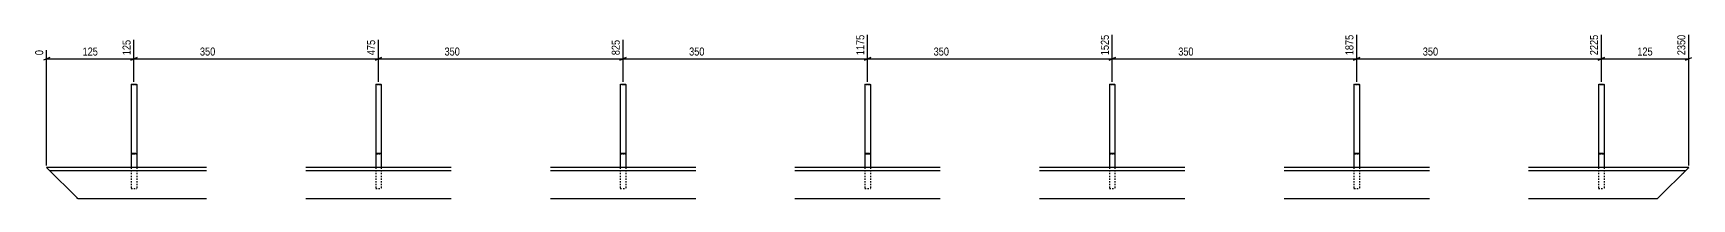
# Model space of a CAD drawing. Header units: millimetres. Extents: x 7 to 24253, y 2 to 762.
# Drawn here: x 8954 to 11328, y 7 to 245 of the extents above; entities that cross this region are included whole.
import ezdxf

# ---------------------------------------------------------------- set-up
doc = ezdxf.new("R2010")
doc.units = ezdxf.units.MM
doc.linetypes.add('DXK_LINE_DOT2', pattern=[3.9198, 1.9599, -1.9599])
doc.layers.add('MÅLSÆTNING', color=7, linetype='Continuous')
doc.layers.add('STÅL', color=7, linetype='Continuous')
doc.styles.add('Arial Narrow', font='ARIALN.TTF', dxfattribs={"height": 0.2})

msp = doc.modelspace()

# ---------------------------------------------------------------- linework, layer by layer
at = {"layer": 'MÅLSÆTNING', "color": 7, "linetype": 'Continuous'}
for p, q in [((10148.1, 174.8), (10148.1, 242.4)), ((10498.1, 174.8), (10498.1, 242.4)), ((10498.1, 174.8), (10498.1, 242.4)), ((10848.1, 174.8), (10848.1, 242.4)), ((11198.1, 174.8), (11198.1, 242.4)), ((11198.1, 174.8), (11198.1, 242.4)), ((11323.1, 55.2), (11323.1, 242.4)), ((8973.1, 55.2), (8973.1, 220.5)), ((9098.1, 174.8), (9098.1, 235.1)), ((9098.1, 174.8), (9098.1, 235.1)), ((9448.1, 174.8), (9448.1, 235.1)), ((9448.1, 174.8), (9448.1, 235.1)), ((9798.1, 174.8), (9798.1, 235.1)), ((9798.1, 174.8), (9798.1, 235.1)), ((8977.6, 209.9), (8968.6, 206.3)), ((8973.1, 208.1), (9098.1, 208.1)), ((9102.6, 209.9), (9093.6, 206.3)), ((9093.6, 206.3), (9102.6, 209.9)), ((9098.1, 208.1), (9448.1, 208.1)), ((9452.6, 209.9), (9443.6, 206.3)), ((9443.6, 206.3), (9452.6, 209.9)), ((9448.1, 208.1), (9798.1, 208.1)), ((9802.6, 209.9), (9793.6, 206.3)), ((9793.6, 206.3), (9802.6, 209.9)), ((9798.1, 208.1), (10148.1, 208.1)), ((10143.6, 206.3), (10152.6, 209.9)), ((10502.6, 209.9), (10493.6, 206.3)), ((10493.6, 206.3), (10502.6, 209.9)), ((10498.1, 208.1), (10848.1, 208.1)), ((10843.6, 206.3), (10852.6, 209.9)), ((11202.6, 209.9), (11193.6, 206.3)), ((11193.6, 206.3), (11202.6, 209.9)), ((11198.1, 208.1), (11323.1, 208.1)), ((11318.6, 206.3), (11327.6, 209.9))]:
    msp.add_line(p, q, dxfattribs=at)
at = {"layer": 'STÅL', "color": 2, "linetype": 'Continuous'}
for p, q in [((9094.1, 171.2), (9095.3, 171.6)), ((9094.1, 171.2), (9094.1, 52.2)), ((9095.3, 171.6), (9098.1, 171.8)), ((9098.1, 171.8), (9100.9, 171.6)), ((9100.9, 171.6), (9102.1, 171.2)), ((9102.1, 171.2), (9102.1, 52.2)), ((9444.1, 171.2), (9445.3, 171.6)), ((9444.1, 171.2), (9444.1, 52.2)), ((9445.3, 171.6), (9448.1, 171.8)), ((9448.1, 171.8), (9450.9, 171.6)), ((9450.9, 171.6), (9452.1, 171.2)), ((9452.1, 171.2), (9452.1, 52.2)), ((9794.1, 171.2), (9795.3, 171.6)), ((9794.1, 171.2), (9794.1, 52.2)), ((9795.3, 171.6), (9798.1, 171.8)), ((9798.1, 171.8), (9800.9, 171.6)), ((9800.9, 171.6), (9802.1, 171.2)), ((9802.1, 171.2), (9802.1, 52.2)), ((10144.1, 171.2), (10145.3, 171.6)), ((10144.1, 171.2), (10144.1, 52.2)), ((10145.3, 171.6), (10148.1, 171.8)), ((10148.1, 171.8), (10150.9, 171.6)), ((10150.9, 171.6), (10152.1, 171.2)), ((10152.1, 171.2), (10152.1, 52.2)), ((10494.1, 171.2), (10495.3, 171.6)), ((10494.1, 171.2), (10494.1, 52.2)), ((10495.3, 171.6), (10498.1, 171.8)), ((10498.1, 171.8), (10500.9, 171.6)), ((10500.9, 171.6), (10502.1, 171.2)), ((10502.1, 171.2), (10502.1, 52.2)), ((10844.1, 171.2), (10845.3, 171.6)), ((10844.1, 171.2), (10844.1, 52.2)), ((10845.3, 171.6), (10848.1, 171.8)), ((10848.1, 171.8), (10850.9, 171.6)), ((10850.9, 171.6), (10852.1, 171.2)), ((10852.1, 171.2), (10852.1, 52.2)), ((11194.1, 171.2), (11195.3, 171.6)), ((11194.1, 171.2), (11194.1, 52.2)), ((11195.3, 171.6), (11198.1, 171.8)), ((11198.1, 171.8), (11200.9, 171.6)), ((11200.9, 171.6), (11202.1, 171.2)), ((11202.1, 171.2), (11202.1, 52.2)), ((9095.3, 72.1), (9094.1, 71.9)), ((9098.1, 72.2), (9095.3, 72.1)), ((9100.9, 72.1), (9098.1, 72.2)), ((9102.1, 71.9), (9100.9, 72.1)), ((9445.3, 72.1), (9444.1, 71.9)), ((9448.1, 72.2), (9445.3, 72.1)), ((9450.9, 72.1), (9448.1, 72.2)), ((9452.1, 71.9), (9450.9, 72.1)), ((9795.3, 72.1), (9794.1, 71.9)), ((9798.1, 72.2), (9795.3, 72.1)), ((9800.9, 72.1), (9798.1, 72.2)), ((9802.1, 71.9), (9800.9, 72.1)), ((10145.3, 72.1), (10144.1, 71.9)), ((10148.1, 72.2), (10145.3, 72.1)), ((10150.9, 72.1), (10148.1, 72.2)), ((10152.1, 71.9), (10150.9, 72.1)), ((10495.3, 72.1), (10494.1, 71.9)), ((10498.1, 72.2), (10495.3, 72.1)), ((10500.9, 72.1), (10498.1, 72.2)), ((10502.1, 71.9), (10500.9, 72.1)), ((10845.3, 72.1), (10844.1, 71.9)), ((10848.1, 72.2), (10845.3, 72.1)), ((10850.9, 72.1), (10848.1, 72.2)), ((10852.1, 71.9), (10850.9, 72.1)), ((11195.3, 72.1), (11194.1, 71.9)), ((11198.1, 72.2), (11195.3, 72.1)), ((11200.9, 72.1), (11198.1, 72.2)), ((11202.1, 71.9), (11200.9, 72.1)), ((9018.1, 7.2), (8973.1, 52.2)), ((9202.1, 52.2), (8973.1, 52.2)), ((9552.1, 52.2), (9344.1, 52.2)), ((9902.1, 52.2), (9694.1, 52.2)), ((10252.1, 52.2), (10044.1, 52.2)), ((10602.1, 52.2), (10394.1, 52.2)), ((10952.1, 52.2), (10744.1, 52.2)), ((11323.1, 52.2), (11094.1, 52.2)), ((11323.1, 52.2), (11278.1, 7.2)), ((9202.1, 47.2), (8978.1, 47.2)), ((9552.1, 47.2), (9344.1, 47.2)), ((9902.1, 47.2), (9694.1, 47.2)), ((10252.1, 47.2), (10044.1, 47.2)), ((10602.1, 47.2), (10394.1, 47.2)), ((10952.1, 47.2), (10744.1, 47.2)), ((11318.1, 47.2), (11094.1, 47.2)), ((9202.1, 7.2), (9018.1, 7.2)), ((9552.1, 7.2), (9344.1, 7.2)), ((9902.1, 7.2), (9694.1, 7.2)), ((10252.1, 7.2), (10044.1, 7.2)), ((10602.1, 7.2), (10394.1, 7.2)), ((10952.1, 7.2), (10744.1, 7.2)), ((11278.1, 7.2), (11094.1, 7.2))]:
    msp.add_line(p, q, dxfattribs=at)
at = {"layer": 'STÅL', "color": 7, "linetype": 'DXK_LINE_DOT2'}
for p, q in [((9095.3, 170.9), (9094.1, 171.2)), ((9098.1, 170.7), (9095.3, 170.9)), ((9100.9, 170.9), (9098.1, 170.7)), ((9102.1, 171.2), (9100.9, 170.9)), ((9445.3, 170.9), (9444.1, 171.2)), ((9448.1, 170.7), (9445.3, 170.9)), ((9450.9, 170.9), (9448.1, 170.7)), ((9452.1, 171.2), (9450.9, 170.9)), ((9795.3, 170.9), (9794.1, 171.2)), ((9798.1, 170.7), (9795.3, 170.9)), ((9800.9, 170.9), (9798.1, 170.7)), ((9802.1, 171.2), (9800.9, 170.9)), ((10145.3, 170.9), (10144.1, 171.2)), ((10148.1, 170.7), (10145.3, 170.9)), ((10150.9, 170.9), (10148.1, 170.7)), ((10152.1, 171.2), (10150.9, 170.9)), ((10495.3, 170.9), (10494.1, 171.2)), ((10498.1, 170.7), (10495.3, 170.9)), ((10500.9, 170.9), (10498.1, 170.7)), ((10502.1, 171.2), (10500.9, 170.9)), ((10845.3, 170.9), (10844.1, 171.2)), ((10848.1, 170.7), (10845.3, 170.9)), ((10850.9, 170.9), (10848.1, 170.7)), ((10852.1, 171.2), (10850.9, 170.9)), ((11195.3, 170.9), (11194.1, 171.2)), ((11198.1, 170.7), (11195.3, 170.9)), ((11200.9, 170.9), (11198.1, 170.7)), ((11202.1, 171.2), (11200.9, 170.9)), ((9094.1, 71.9), (9095.3, 71.7)), ((9095.3, 71.7), (9098.1, 71.7)), ((9098.1, 71.7), (9100.9, 71.7)), ((9100.9, 71.7), (9102.1, 71.9)), ((9444.1, 71.9), (9445.3, 71.7)), ((9445.3, 71.7), (9448.1, 71.7)), ((9448.1, 71.7), (9450.9, 71.7)), ((9450.9, 71.7), (9452.1, 71.9)), ((9794.1, 71.9), (9795.3, 71.7)), ((9795.3, 71.7), (9798.1, 71.7)), ((9798.1, 71.7), (9800.9, 71.7)), ((9800.9, 71.7), (9802.1, 71.9)), ((10144.1, 71.9), (10145.3, 71.7)), ((10145.3, 71.7), (10148.1, 71.7)), ((10148.1, 71.7), (10150.9, 71.7)), ((10150.9, 71.7), (10152.1, 71.9)), ((10494.1, 71.9), (10495.3, 71.7)), ((10495.3, 71.7), (10498.1, 71.7)), ((10498.1, 71.7), (10500.9, 71.7)), ((10500.9, 71.7), (10502.1, 71.9)), ((10844.1, 71.9), (10845.3, 71.7)), ((10845.3, 71.7), (10848.1, 71.7)), ((10848.1, 71.7), (10850.9, 71.7)), ((10850.9, 71.7), (10852.1, 71.9)), ((11194.1, 71.9), (11195.3, 71.7)), ((11195.3, 71.7), (11198.1, 71.7)), ((11198.1, 71.7), (11200.9, 71.7)), ((11200.9, 71.7), (11202.1, 71.9)), ((9094.1, 52.2), (9094.1, 22.2)), ((9102.1, 52.2), (9102.1, 22.2)), ((9444.1, 52.2), (9444.1, 22.2)), ((9452.1, 52.2), (9452.1, 22.2)), ((9794.1, 52.2), (9794.1, 22.2)), ((9802.1, 52.2), (9802.1, 22.2)), ((10144.1, 52.2), (10144.1, 22.2)), ((10152.1, 52.2), (10152.1, 22.2)), ((10494.1, 52.2), (10494.1, 22.2)), ((10502.1, 52.2), (10502.1, 22.2)), ((10844.1, 52.2), (10844.1, 22.2)), ((10852.1, 52.2), (10852.1, 22.2)), ((11194.1, 52.2), (11194.1, 22.2)), ((11202.1, 52.2), (11202.1, 22.2)), ((11313.8, 42.9), (11323.1, 52.2)), ((9015.9, 9.4), (9018.1, 7.2)), ((9094.1, 22.2), (9102.1, 22.2)), ((9444.1, 22.2), (9452.1, 22.2)), ((9794.1, 22.2), (9802.1, 22.2)), ((10144.1, 22.2), (10152.1, 22.2)), ((10494.1, 22.2), (10502.1, 22.2)), ((10844.1, 22.2), (10852.1, 22.2)), ((11194.1, 22.2), (11202.1, 22.2))]:
    msp.add_line(p, q, dxfattribs=at)

# ---------------------------------------------------------------- next in the draw order: wipeouts: each hides what was drawn before it
at = {"color": 0, "linetype": 'Continuous'}
for points in [[(9095.7, 237.5), (9078.9, 237.5), (9078.9, 210.8), (9095.7, 210.8)], [(9445.7, 237.5), (9428.9, 237.5), (9428.9, 210.8), (9445.7, 210.8)], [(9795.7, 237.5), (9778.9, 237.5), (9778.9, 210.8), (9795.7, 210.8)], [(10145.7, 244.8), (10128.9, 244.8), (10128.9, 210.8), (10145.7, 210.8)], [(10845.7, 244.8), (10828.9, 244.8), (10828.9, 210.8), (10845.7, 210.8)], [(11320.7, 244.8), (11303.9, 244.8), (11303.9, 210.8), (11320.7, 210.8)], [(8970.7, 222.9), (8953.9, 222.9), (8953.9, 210.8), (8970.7, 210.8)]]:
    msp.add_wipeout(points, dxfattribs=at).dxf.layer = 'MÅLSÆTNING'
at = {"color": 0}
for points in [[(9049, 210.3), (9049, 227.1), (9022.2, 227.1), (9022.2, 210.3)], [(9356, 210.3), (9356, 227.1), (9190.2, 227.1), (9190.2, 210.3)], [(9706, 210.3), (9706, 227.1), (9540.2, 227.1), (9540.2, 210.3)], [(10056, 210.3), (10056, 227.1), (9890.2, 227.1), (9890.2, 210.3)], [(10756, 210.3), (10756, 227.1), (10590.2, 227.1), (10590.2, 210.3)], [(11274, 210.3), (11274, 227.1), (11247.2, 227.1), (11247.2, 210.3)]]:
    msp.add_wipeout(points, dxfattribs=at).dxf.layer = 'MÅLSÆTNING'

# ---------------------------------------------------------------- next in the draw order: linework, layer by layer
at = {"layer": 'MÅLSÆTNING', "color": 7, "linetype": 'Continuous'}
for p, q in [((10148.1, 174.8), (10148.1, 242.4)), ((10848.1, 174.8), (10848.1, 242.4)), ((10152.6, 209.9), (10143.6, 206.3)), ((10148.1, 208.1), (10498.1, 208.1)), ((10852.6, 209.9), (10843.6, 206.3)), ((10848.1, 208.1), (11198.1, 208.1))]:
    msp.add_line(p, q, dxfattribs=at)

# ---------------------------------------------------------------- next in the draw order: texts
at = {"layer": 'MÅLSÆTNING', "color": 3, "linetype": 'Continuous', "style": 'Arial Narrow'}
for s, height, p in [('1175', 11.45, (10143.3, 213.2)), ('1875', 11.45, (10843.3, 213.2)), ('2350', 11.45, (11318.3, 213.2)), ('0', 11.5, (8968.3, 213.2)), ('125', 11.45, (9093.3, 213.2)), ('475', 11.45, (9443.3, 213.2)), ('825', 11.45, (9793.3, 213.2))]:
    msp.add_text(s, height=height, rotation=90.0002, dxfattribs=at).set_placement(p)
at = {"layer": 'MÅLSÆTNING', "color": 3, "style": 'Arial Narrow'}
for s, p in [('125', (9024.6, 212.7)), ('350', (9192.6, 212.7)), ('350', (9542.6, 212.7)), ('350', (9892.6, 212.7)), ('350', (10592.6, 212.7)), ('125', (11249.6, 212.7))]:
    msp.add_text(s, height=11.45, dxfattribs=at).set_placement(p)

# ---------------------------------------------------------------- next in the draw order: wipeouts: each hides what was drawn before it
at = {"color": 0, "linetype": 'Continuous'}
for points in [[(10495.7, 244.8), (10478.9, 244.8), (10478.9, 210.8), (10495.7, 210.8)], [(11195.7, 244.8), (11178.9, 244.8), (11178.9, 210.8), (11195.7, 210.8)]]:
    msp.add_wipeout(points, dxfattribs=at).dxf.layer = 'MÅLSÆTNING'
at = {"color": 0}
for points in [[(10406, 210.3), (10406, 227.1), (10240.2, 227.1), (10240.2, 210.3)], [(11106, 210.3), (11106, 227.1), (10940.2, 227.1), (10940.2, 210.3)]]:
    msp.add_wipeout(points, dxfattribs=at).dxf.layer = 'MÅLSÆTNING'

# ---------------------------------------------------------------- next in the draw order: texts
at = {"layer": 'MÅLSÆTNING', "color": 3, "linetype": 'Continuous', "style": 'Arial Narrow'}
for s, p in [('1525', (10493.3, 213.2)), ('2225', (11193.3, 213.2))]:
    msp.add_text(s, height=11.45, rotation=90.0002, dxfattribs=at).set_placement(p)
at = {"layer": 'MÅLSÆTNING', "color": 3, "style": 'Arial Narrow'}
for p in [(10242.6, 212.7), (10942.6, 212.7)]:
    msp.add_text('350', height=11.45, dxfattribs=at).set_placement(p)

doc.saveas('drawing.dxf')
